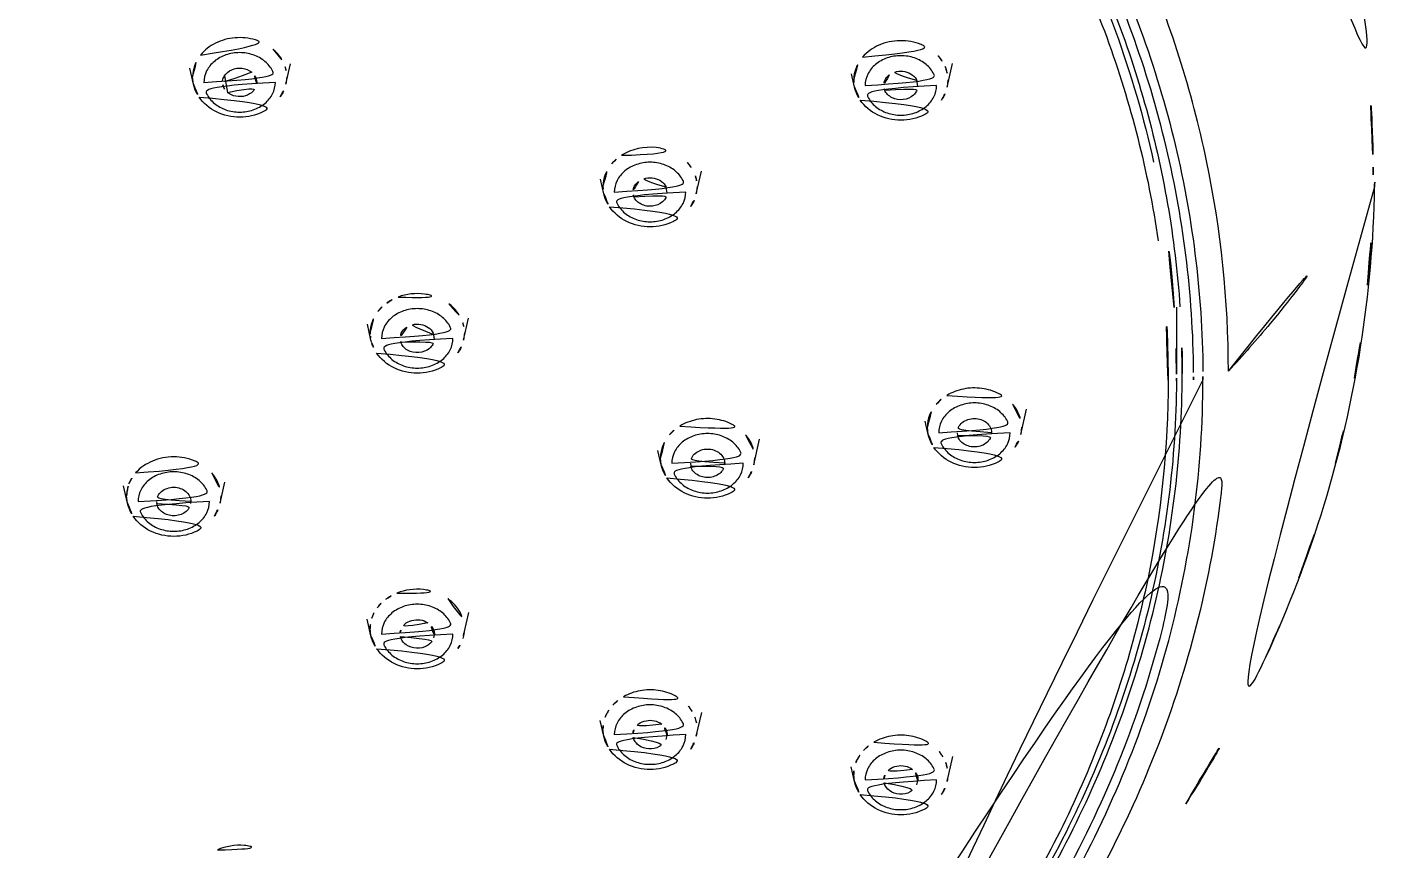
# Model space of a CAD drawing. Extents: x 16296660632 to 16296678915, y -37409619871 to -37409615350.
# Drawn here: x 16296676252.51 to 16296676287.87, y -37409617200.7 to -37409617179.1 of the extents above; entities that cross this region are included whole.
import ezdxf

# ---------------------------------------------------------------- set-up
doc = ezdxf.new("R2010")
doc.units = 0
doc.header["$LTSCALE"] = 10
doc.header["$MEASUREMENT"] = 0
doc.layers.get('0').update_dxf_attribs({"linetype": 'CONTINUOUS'})

msp = doc.modelspace()

# ---------------------------------------------------------------- linework, layer by layer
at = {"ltscale": 0.5}
for p, q in [((16296676256.87743, -37409617180.599953), (16296676256.782869, -37409617180.180634)), ((16296676259.305031, -37409617180.599953), (16296676259.425171, -37409617180.067169)), ((16296676276.64727, -37409617180.680344), (16296676276.786221, -37409617180.064148)), ((16296676256.87743, -37409617180.599953), (16296676256.85622, -37409617180.41024)), ((16296676257.695, -37409617180.388153), (16296676257.773029, -37409617180.821091)), ((16296676259.326229, -37409617180.41024), (16296676259.305031, -37409617180.599953)), ((16296676274.219669, -37409617180.680344), (16296676274.141649, -37409617180.334389)), ((16296676275.88266, -37409617180.659012), (16296676275.856371, -37409617180.508537)), ((16296676276.66847, -37409617180.490639), (16296676276.64727, -37409617180.680344)), ((16296676274.99395, -37409617180.71537), (16296676275.010611, -37409617180.764717)), ((16296676274.997669, -37409617180.714409), (16296676275.010599, -37409617180.764717)), ((16296676270.06942, -37409617183.477043), (16296676270.203079, -37409617182.884354)), ((16296676267.641821, -37409617183.477051), (16296676267.55514, -37409617183.092651)), ((16296676269.30442, -37409617183.460503), (16296676269.278521, -37409617183.305237)), ((16296676270.09063, -37409617183.287338), (16296676270.06942, -37409617183.477043)), ((16296676268.414841, -37409617183.507057), (16296676268.43276, -37409617183.561417)), ((16296676268.41947, -37409617183.505959), (16296676268.43276, -37409617183.561417)), ((16296676282.6633, -37409617186.452042), (16296676282.6633, -37409617188.209297)), ((16296676261.536169, -37409617187.317627), (16296676261.44183, -37409617186.899292)), ((16296676263.96377, -37409617187.317627), (16296676264.092751, -37409617186.745689)), ((16296676263.19845, -37409617187.30407), (16296676263.184669, -37409617187.17701)), ((16296676263.98497, -37409617187.12793), (16296676263.96377, -37409617187.317627)), ((16296676261.557051, -37409617187.394043), (16296676261.536169, -37409617187.317627)), ((16296676262.308029, -37409617187.342903), (16296676262.3153, -37409617187.370842)), ((16296676262.308969, -37409617187.34269), (16296676262.3153, -37409617187.370842)), ((16296676282.81329, -37409617188.223221), (16296676282.813299, -37409617188.192673)), ((16296676278.577101, -37409617189.791901), (16296676278.7253, -37409617189.13472)), ((16296676276.1495, -37409617189.791901), (16296676276.07052, -37409617189.441628)), ((16296676276.1495, -37409617189.791901), (16296676276.1283, -37409617189.602203)), ((16296676278.59831, -37409617189.602203), (16296676278.577101, -37409617189.791901)), ((16296676271.577101, -37409617190.595444), (16296676271.72924, -37409617189.920799)), ((16296676276.9133, -37409617189.748138), (16296676276.92321, -37409617189.824806)), ((16296676277.81251, -37409617189.766289), (16296676277.813299, -37409617189.748238)), ((16296676269.1495, -37409617190.595451), (16296676269.06307, -37409617190.212173)), ((16296676269.1495, -37409617190.595451), (16296676269.1283, -37409617190.405739)), ((16296676271.59831, -37409617190.405739), (16296676271.577101, -37409617190.595444)), ((16296676269.913309, -37409617190.551689), (16296676269.92205, -37409617190.623459)), ((16296676270.81214, -37409617190.574654), (16296676270.813299, -37409617190.551788)), ((16296676255.1495, -37409617191.598557), (16296676255.04707, -37409617191.144318)), ((16296676257.577101, -37409617191.598557), (16296676257.70149, -37409617191.046967)), ((16296676255.1495, -37409617191.598557), (16296676255.1283, -37409617191.408859)), ((16296676257.59831, -37409617191.408859), (16296676257.577101, -37409617191.598557)), ((16296676255.913309, -37409617191.55481), (16296676255.91791, -37409617191.605522)), ((16296676256.80876, -37409617191.605476), (16296676256.813299, -37409617191.55481)), ((16296676261.536169, -37409617195.074562), (16296676261.43898, -37409617194.643578)), ((16296676263.96377, -37409617195.074562), (16296676264.10037, -37409617194.468788)), ((16296676261.536169, -37409617195.074562), (16296676261.514971, -37409617194.884857)), ((16296676263.18461, -37409617195.127853), (16296676263.19812, -37409617195.060608)), ((16296676263.96377, -37409617195.074562), (16296676263.94289, -37409617195.150963)), ((16296676270.06942, -37409617197.713837), (16296676270.210291, -37409617197.089127)), ((16296676267.641821, -37409617197.713852), (16296676267.549191, -37409617197.303078)), ((16296676267.641821, -37409617197.713852), (16296676267.620621, -37409617197.524139)), ((16296676269.27844, -37409617197.798309), (16296676269.304371, -37409617197.695633)), ((16296676274.219669, -37409617198.90345), (16296676274.13312, -37409617198.519638)), ((16296676276.64727, -37409617198.90345), (16296676276.79627, -37409617198.242706)), ((16296676274.219669, -37409617198.90345), (16296676274.19846, -37409617198.713753)), ((16296676275.856291, -37409617198.987923), (16296676275.882589, -37409617198.880623)), ((16296676275.868099, -37409617198.79216), (16296676275.862829, -37409617198.879433))]:
    msp.add_line(p, q, dxfattribs=at)
for centre, radius, start, end in [((16296676258.293329, -37409617182.987709), 29.524954, 1.0439292, 7.5629115), ((16296676275.06352, -37409617180.48999), 0.865056, 180.0432761, 192.7122275), ((16296676256.52944, -37409617188.234543), 26.134875, 3.8934712, 12.3343165), ((16296676258.40811, -37409617182.983162), 29.410102, 0.0004371, 1.0391195), ((16296676269.187189, -37409617183.29847), 0.904857, 15.9225489, 23.6359544), ((16296676258.329599, -37409617182.980217), 29.488643, 354.3575655, 359.993443), ((16296676258.15971, -37409617182.819489), 29.70359, 359.0811097, 359.6870117), ((16296676268.48567, -37409617183.28669), 0.865056, 180.0432761, 192.7122275), ((16296676256.65126, -37409617188.373352), 25.791211, 0.0083055, 8.1564221), ((16296676258.10775, -37409617182.957893), 29.71161, 349.6102321, 354.3571197), ((16296676256.79718, -37409617188.21051), 25.866124, 0.0026228, 3.8807643), ((16296676256.953991, -37409617188.194099), 25.859311, 0.0030599, 3.8693731), ((16296676262.373051, -37409617187.127861), 0.858089, 180.0048085, 185.9992245), ((16296676262.382339, -37409617187.126701), 0.867442, 186.0110995, 192.7153807), ((16296676256.81391, -37409617188.20929), 25.849395, 359.6017692, 0), ((16296676257.05575, -37409617188.358887), 26.057557, 0, 0.4270824), ((16296676257.131491, -37409617188.358887), 26.225513, 0, 0.4773536), ((16296676257.708599, -37409617182.880661), 30.118149, 345.232914, 349.6026665), ((16296676257.195471, -37409617182.743729), 30.649225, 339.3465799, 345.2297323), ((16296676256.37719, -37409617182.44487), 31.520331, 335.3455015, 339.3629006), ((16296676263.11998, -37409617194.884209), 0.864997, 347.2873221, 359.9571611), ((16296676255.347231, -37409617181.969414), 32.654735, 327.5533323, 335.3411966), ((16296676268.52405, -37409617197.535271), 0.904857, 156.3640456, 164.0774511), ((16296676269.225571, -37409617197.523491), 0.865056, 347.288199, 359.9567239), ((16296676275.101891, -37409617198.724869), 0.904857, 156.3640456, 164.0774511), ((16296676275.803419, -37409617198.713097), 0.865056, 347.288199, 359.9567239)]:
    msp.add_arc(centre, radius, start, end, dxfattribs=at)
for points, knots in [([(16296676207.37051, -37409617188.140663), (16296676207.38768, -37409617186.07782), (16296676207.917589, -37409617181.906067), (16296676210.154881, -37409617175.941498), (16296676213.736549, -37409617170.468239), (16296676218.514009, -37409617165.695297), (16296676224.2983, -37409617161.793961), (16296676230.86879, -37409617158.903801), (16296676237.978769, -37409617157.127457), (16296676245.363279, -37409617156.528229), (16296676252.747761, -37409617157.127449), (16296676259.857679, -37409617158.903763), (16296676266.428089, -37409617161.793854), (16296676272.212339, -37409617165.695084), (16296676276.989799, -37409617170.467934), (16296676280.571541, -37409617175.941116), (16296676282.808929, -37409617181.905701), (16296676283.338909, -37409617186.077477), (16296676283.356091, -37409617188.14035)], [0, 0, 0, 0, 0.056786236, 0.114515232, 0.173930077, 0.235460743, 0.29919542, 0.364895673, 0.432059396, 0.500001234, 0.567942837, 0.635105872, 0.700805174, 0.764538933, 0.826068993, 0.885483689, 0.943212958, 1, 1, 1, 1]), ([(16296676284.024389, -37409617188.132652), (16296676284.02438, -37409617186.283737), (16296676283.635071, -37409617182.551163), (16296676281.90732, -37409617177.146599), (16296676279.092649, -37409617172.077789), (16296676275.28207, -37409617167.49765), (16296676270.594259, -37409617163.536613), (16296676265.1696, -37409617160.30674), (16296676259.169479, -37409617157.899391), (16296676254.92569, -37409617156.89315), (16296676252.76256, -37409617156.542053)], [0, 0, 0, 0, 0.114921923, 0.23130914, 0.350404068, 0.473050716, 0.599628395, 0.730048139, 0.863788042, 1, 1, 1, 1]), ([(16296676283.112579, -37409617188.164673), (16296676283.0973, -37409617186.114166), (16296676282.573919, -37409617181.967018), (16296676280.35409, -37409617176.036781), (16296676276.796921, -37409617170.594566), (16296676272.05015, -37409617165.848427), (16296676266.30171, -37409617161.968811), (16296676259.771099, -37409617159.094673), (16296676252.703739, -37409617157.328133), (16296676245.363251, -37409617156.732208), (16296676238.022779, -37409617157.328163), (16296676230.95549, -37409617159.094673), (16296676224.424971, -37409617161.968781), (16296676218.6766, -37409617165.84832), (16296676213.92985, -37409617170.594391), (16296676210.372629, -37409617176.036552), (16296676208.15274, -37409617181.966797), (16296676207.62933, -37409617186.113983), (16296676207.614031, -37409617188.164513)], [0, 0, 0, 0, 0.056786756, 0.114514246, 0.173926764, 0.235455537, 0.299189585, 0.364890721, 0.432056613, 0.500001345, 0.567945833, 0.635111014, 0.700811163, 0.764544253, 0.826072378, 0.885484714, 0.943212453, 1, 1, 1, 1]), ([(16296676208.949909, -37409617182.546257), (16296676209.36585, -37409617180.744057), (16296676210.284491, -37409617178.080177), (16296676212.03031, -37409617174.75943), (16296676214.146231, -37409617171.532272), (16296676217.43638, -37409617167.818466), (16296676222.214069, -37409617164.049751), (16296676227.705709, -37409617161.04277), (16296676233.739429, -37409617158.88752), (16296676240.12978, -37409617157.647438), (16296676246.680571, -37409617157.359444), (16296676253.191, -37409617158.031967), (16296676259.46142, -37409617159.645233), (16296676265.29921, -37409617162.151283), (16296676270.524151, -37409617165.476112), (16296676274.972969, -37409617169.521118), (16296676278.503691, -37409617174.166451), (16296676280.99889, -37409617179.267403), (16296676281.92116, -37409617182.896217), (16296676282.181589, -37409617184.714279)], [0, 0, 0, 0, 0.057027706, 0.086079982, 0.115549992, 0.175835778, 0.238110611, 0.302278569, 0.368027945, 0.434879291, 0.502242019, 0.569475352, 0.635951039, 0.701115807, 0.764550941, 0.82602715, 0.885548099, 0.943372231, 1, 1, 1, 1]), ([(16296676249.936689, -37409617157.298393), (16296676252.08227, -37409617157.517937), (16296676256.31583, -37409617158.262482), (16296676262.365629, -37409617160.283043), (16296676267.910761, -37409617163.143997), (16296676272.783091, -37409617166.762627), (16296676276.835211, -37409617171.033813), (16296676279.940701, -37409617175.833603), (16296676282.00046, -37409617181.015923), (16296676282.63229, -37409617184.643188), (16296676282.75436, -37409617186.449142)], [0, 0, 0, 0, 0.135969474, 0.269850897, 0.400650647, 0.527685839, 0.650682352, 0.769849943, 0.8858886, 1, 1, 1, 1]), ([(16296676262.564831, -37409617160.655823), (16296676265.032009, -37409617161.723343), (16296676269.678419, -37409617164.306702), (16296676274.60813, -37409617168.675697), (16296676277.749149, -37409617172.668213), (16296676279.66399, -37409617175.83873), (16296676281.13316, -37409617179.171288), (16296676281.80636, -37409617181.48613), (16296676282.06105, -37409617182.651627)], [0, 0, 0, 0, 0.264605409, 0.518989961, 0.642465208, 0.763545513, 0.882570697, 1, 1, 1, 1]), ([(16296676283.427999, -37409617167.001579), (16296676284.15394, -37409617168.22451), (16296676285.44265, -37409617170.747978), (16296676286.848619, -37409617174.73127), (16296676287.692089, -37409617178.828194), (16296676287.870399, -37409617181.60125), (16296676287.86286, -37409617182.981758)], [0, 0, 0, 0, 0.25430859, 0.50499181, 0.753137367, 1, 1, 1, 1]), ([(16296676257.06436, -37409617179.839027), (16296676257.16873, -37409617179.70903), (16296676257.379219, -37409617179.547577), (16296676257.70332, -37409617179.425468), (16296676258.05831, -37409617179.363197), (16296676258.508591, -37409617179.407356), (16296676258.83209, -37409617179.572983), (16296676258.96451, -37409617179.683228)], [0, 0, 0, 0, 0.239039377, 0.365644848, 0.49490671, 0.752943781, 1, 1, 1, 1]), ([(16296676274.42873, -37409617179.892776), (16296676274.54394, -37409617179.758629), (16296676274.775021, -37409617179.596626), (16296676275.12501, -37409617179.485672), (16296676275.50238, -37409617179.442917), (16296676275.969101, -37409617179.523369), (16296676276.288349, -37409617179.730461), (16296676276.409611, -37409617179.860786)], [0, 0, 0, 0, 0.241444404, 0.369325625, 0.499469271, 0.756936515, 1, 1, 1, 1]), ([(16296676257.15399, -37409617180.55619), (16296676257.15399, -37409617180.453827), (16296676257.20653, -37409617180.240578), (16296676257.42107, -37409617179.982452), (16296676257.73118, -37409617179.814407), (16296676258.0912, -37409617179.756279), (16296676258.45122, -37409617179.814392), (16296676258.761351, -37409617179.982422), (16296676258.97592, -37409617180.240547), (16296676259.028469, -37409617180.453827), (16296676259.028469, -37409617180.55619)], [0, 0, 0, 0, 0.114312006, 0.235129985, 0.364650407, 0.499988885, 0.63532732, 0.764854047, 0.885682873, 1, 1, 1, 1]), ([(16296676258.96451, -37409617179.683228), (16296676259.038691, -37409617179.744987), (16296676259.16942, -37409617179.884773), (16296676259.25589, -37409617180.056236), (16296676259.284149, -37409617180.144127)], [0, 0, 0, 0, 0.511138506, 1, 1, 1, 1]), ([(16296676256.85622, -37409617180.41024), (16296676256.85622, -37409617180.309189), (16296676256.893669, -37409617180.102043), (16296676256.998899, -37409617179.920563), (16296676257.06436, -37409617179.839027)], [0, 0, 0, 0, 0.491456603, 1, 1, 1, 1]), ([(16296676258.40951, -37409617180.291351), (16296676258.340031, -37409617180.233482), (16296676258.15904, -37409617180.161537), (16296676257.88139, -37409617180.197052), (16296676257.697781, -37409617180.343536), (16296676257.63826, -37409617180.501511), (16296676257.639971, -37409617180.583237), (16296676257.64819, -37409617180.621727)], [0, 0, 0, 0, 0.259385738, 0.526106409, 0.77205525, 0.887115043, 1, 1, 1, 1]), ([(16296676274.19846, -37409617180.490639), (16296676274.19846, -37409617180.384171), (16296676274.24024, -37409617180.165398), (16296676274.35671, -37409617179.976631), (16296676274.42873, -37409617179.892776)], [0, 0, 0, 0, 0.490635681, 1, 1, 1, 1]), ([(16296676274.496229, -37409617180.636589), (16296676274.496229, -37409617180.534233), (16296676274.548771, -37409617180.320976), (16296676274.763309, -37409617180.062851), (16296676275.07342, -37409617179.894814), (16296676275.433439, -37409617179.836678), (16296676275.793461, -37409617179.894791), (16296676276.1036, -37409617180.06282), (16296676276.318159, -37409617180.320953), (16296676276.37071, -37409617180.534233), (16296676276.37071, -37409617180.636589)], [0, 0, 0, 0, 0.114312006, 0.235129985, 0.364650407, 0.499988885, 0.63532732, 0.764854047, 0.885682873, 1, 1, 1, 1]), ([(16296676276.409611, -37409617179.860786), (16296676276.429041, -37409617179.881683), (16296676276.50172, -37409617179.966316), (16296676276.56074, -37409617180.062927), (16296676276.59399, -37409617180.138992)], [0, 0, 0, 0, 0.255786852, 1, 1, 1, 1]), ([(16296676276.59399, -37409617180.138992), (16296676276.606211, -37409617180.166924), (16296676276.64897, -37409617180.279427), (16296676276.66847, -37409617180.400833), (16296676276.66847, -37409617180.490639)], [0, 0, 0, 0, 0.253453954, 1, 1, 1, 1]), ([(16296676258.539181, -37409617180.591537), (16296676258.545401, -37409617180.537231), (16296676258.527149, -37409617180.420013), (16296676258.453871, -37409617180.328484), (16296676258.40951, -37409617180.291351)], [0, 0, 0, 0, 0.485829126, 1, 1, 1, 1]), ([(16296676275.131029, -37409617180.359207), (16296676275.076321, -37409617180.400574), (16296676274.986179, -37409617180.50959), (16296676274.977489, -37409617180.652847), (16296676274.993601, -37409617180.715431)], [0, 0, 0, 0, 0.514845221, 1, 1, 1, 1]), ([(16296676275.856371, -37409617180.508537), (16296676275.8305, -37409617180.449333), (16296676275.7388, -37409617180.340874), (16296676275.541731, -37409617180.258247), (16296676275.323271, -37409617180.258171), (16296676275.187019, -37409617180.316887), (16296676275.131029, -37409617180.359207)], [0, 0, 0, 0, 0.232660261, 0.485468449, 0.747296896, 1, 1, 1, 1]), ([(16296676256.87743, -37409617180.599953), (16296676256.897921, -37409617180.690811), (16296676256.943649, -37409617180.809174), (16296676257.008829, -37409617180.915443), (16296676257.02648, -37409617180.941521)], [0, 0, 0, 0, 0.747376417, 1, 1, 1, 1]), ([(16296676259.028469, -37409617180.55619), (16296676259.028469, -37409617180.658539), (16296676258.975929, -37409617180.871803), (16296676258.761391, -37409617181.129929), (16296676258.451281, -37409617181.297974), (16296676258.091261, -37409617181.356102), (16296676257.73123, -37409617181.297981), (16296676257.421101, -37409617181.129951), (16296676257.206539, -37409617180.871819), (16296676257.15399, -37409617180.658546), (16296676257.15399, -37409617180.55619)], [0, 0, 0, 0, 0.114312006, 0.235129985, 0.364650407, 0.499988885, 0.63532732, 0.764854047, 0.885682873, 1, 1, 1, 1]), ([(16296676257.64819, -37409617180.621727), (16296676257.65221, -37409617180.640579), (16296676257.675659, -37409617180.716614), (16296676257.726931, -37409617180.782707), (16296676257.773029, -37409617180.821091)], [0, 0, 0, 0, 0.243120809, 1, 1, 1, 1]), ([(16296676257.773029, -37409617180.821091), (16296676257.83514, -37409617180.872559), (16296676257.993179, -37409617180.941963), (16296676258.24415, -37409617180.928574), (16296676258.457529, -37409617180.808434), (16296676258.531, -37409617180.662804), (16296676258.539181, -37409617180.591537)], [0, 0, 0, 0, 0.255971022, 0.521313497, 0.77238755, 1, 1, 1, 1]), ([(16296676259.1577, -37409617180.938957), (16296676259.175131, -37409617180.913063), (16296676259.2395, -37409617180.80748), (16296676259.28471, -37409617180.690071), (16296676259.305031, -37409617180.599953)], [0, 0, 0, 0, 0.252596276, 1, 1, 1, 1]), ([(16296676274.219669, -37409617180.680344), (16296676274.24016, -37409617180.77121), (16296676274.285891, -37409617180.889572), (16296676274.35107, -37409617180.99585), (16296676274.368719, -37409617181.021919)], [0, 0, 0, 0, 0.747376417, 1, 1, 1, 1]), ([(16296676276.37071, -37409617180.636589), (16296676276.37071, -37409617180.738937), (16296676276.318171, -37409617180.952202), (16296676276.10363, -37409617181.210327), (16296676275.79352, -37409617181.378357), (16296676275.4335, -37409617181.436501), (16296676275.073469, -37409617181.378387), (16296676274.76334, -37409617181.21035), (16296676274.54878, -37409617180.952217), (16296676274.496229, -37409617180.738953), (16296676274.496229, -37409617180.636589)], [0, 0, 0, 0, 0.114312006, 0.235129985, 0.364650407, 0.499988885, 0.63532732, 0.764854047, 0.885682873, 1, 1, 1, 1]), ([(16296676275.010611, -37409617180.764717), (16296676275.028629, -37409617180.805634), (16296676275.08305, -37409617180.883232), (16296676275.242979, -37409617180.994957), (16296676275.498301, -37409617181.03598), (16296676275.73691, -37409617180.937134), (16296676275.8543, -37409617180.789177), (16296676275.879629, -37409617180.701843), (16296676275.88266, -37409617180.659012)], [0, 0, 0, 0, 0.118484797, 0.244558497, 0.509314654, 0.766587319, 0.886179185, 1, 1, 1, 1]), ([(16296676276.499941, -37409617181.019363), (16296676276.51737, -37409617180.993446), (16296676276.581739, -37409617180.887894), (16296676276.626949, -37409617180.77047), (16296676276.64727, -37409617180.680344)], [0, 0, 0, 0, 0.252596276, 1, 1, 1, 1]), ([(16296676257.02648, -37409617180.941521), (16296676257.138571, -37409617181.107109), (16296676257.47044, -37409617181.381317), (16296676258.09296, -37409617181.516037), (16296676258.715099, -37409617181.379868), (16296676259.04615, -37409617181.104813), (16296676259.1577, -37409617180.938957)], [0, 0, 0, 0, 0.244705046, 0.500077808, 0.755397943, 1, 1, 1, 1]), ([(16296676274.368719, -37409617181.021919), (16296676274.48081, -37409617181.187508), (16296676274.812679, -37409617181.461723), (16296676275.435209, -37409617181.596443), (16296676276.057341, -37409617181.460274), (16296676276.38839, -37409617181.185211), (16296676276.499941, -37409617181.019363)], [0, 0, 0, 0, 0.244705046, 0.500077808, 0.755397943, 1, 1, 1, 1]), ([(16296676268.10779, -37409617182.469109), (16296676268.36981, -37409617182.303093), (16296676269.01609, -37409617182.163872), (16296676269.626579, -37409617182.436951), (16296676269.83176, -37409617182.657494)], [0, 0, 0, 0, 0.507322056, 1, 1, 1, 1]), ([(16296676267.85088, -37409617182.689484), (16296676267.86894, -37409617182.668442), (16296676267.94598, -37409617182.585609), (16296676268.035709, -37409617182.514793), (16296676268.10779, -37409617182.469109)], [0, 0, 0, 0, 0.245207494, 1, 1, 1, 1]), ([(16296676267.918381, -37409617183.433289), (16296676267.918381, -37409617183.33094), (16296676267.970921, -37409617183.117683), (16296676268.185459, -37409617182.85955), (16296676268.495569, -37409617182.691513), (16296676268.855591, -37409617182.633377), (16296676269.21562, -37409617182.69149), (16296676269.525749, -37409617182.859528), (16296676269.740311, -37409617183.117653), (16296676269.79286, -37409617183.330933), (16296676269.79286, -37409617183.433289)], [0, 0, 0, 0, 0.114312006, 0.235129985, 0.364650407, 0.499988885, 0.63532732, 0.764854047, 0.885682873, 1, 1, 1, 1]), ([(16296676269.83176, -37409617182.657494), (16296676269.851191, -37409617182.678383), (16296676269.92387, -37409617182.763031), (16296676269.982889, -37409617182.859627), (16296676270.01615, -37409617182.935692)], [0, 0, 0, 0, 0.255786852, 1, 1, 1, 1]), ([(16296676267.620621, -37409617183.287338), (16296676267.620621, -37409617183.18087), (16296676267.66239, -37409617182.962097), (16296676267.77886, -37409617182.773331), (16296676267.85088, -37409617182.689484)], [0, 0, 0, 0, 0.490635681, 1, 1, 1, 1]), ([(16296676268.553181, -37409617183.155907), (16296676268.49913, -37409617183.196762), (16296676268.409969, -37409617183.303993), (16296676268.39958, -37409617183.445084), (16296676268.414511, -37409617183.507118)], [0, 0, 0, 0, 0.51493626, 1, 1, 1, 1]), ([(16296676269.278521, -37409617183.305237), (16296676269.252649, -37409617183.246033), (16296676269.160959, -37409617183.137573), (16296676268.963881, -37409617183.054947), (16296676268.74542, -37409617183.054871), (16296676268.609171, -37409617183.113586), (16296676268.553181, -37409617183.155907)], [0, 0, 0, 0, 0.232660244, 0.485468344, 0.747296865, 1, 1, 1, 1]), ([(16296676287.85948, -37409617183.295891), (16296676287.836901, -37409617184.703667), (16296676287.590111, -37409617187.528641), (16296676286.623659, -37409617191.688828), (16296676285.075649, -37409617195.719254), (16296676283.68362, -37409617198.260696), (16296676282.90427, -37409617199.489197)], [0, 0, 0, 0, 0.246472297, 0.494460772, 0.745317187, 1, 1, 1, 1]), ([(16296676267.641821, -37409617183.477051), (16296676267.66231, -37409617183.567909), (16296676267.70804, -37409617183.686272), (16296676267.77323, -37409617183.792549), (16296676267.790871, -37409617183.818619)], [0, 0, 0, 0, 0.747376417, 1, 1, 1, 1]), ([(16296676269.79286, -37409617183.433289), (16296676269.79286, -37409617183.535637), (16296676269.74032, -37409617183.748901), (16296676269.52578, -37409617184.007027), (16296676269.21567, -37409617184.175072), (16296676268.85565, -37409617184.2332), (16296676268.495621, -37409617184.175087), (16296676268.18549, -37409617184.00705), (16296676267.97093, -37409617183.748917), (16296676267.918381, -37409617183.535637), (16296676267.918381, -37409617183.433289)], [0, 0, 0, 0, 0.114312006, 0.235129985, 0.364650407, 0.499988885, 0.63532732, 0.764854047, 0.885682873, 1, 1, 1, 1]), ([(16296676268.43276, -37409617183.561417), (16296676268.450689, -37409617183.602127), (16296676268.50474, -37409617183.679352), (16296676268.622431, -37409617183.762077), (16296676268.765459, -37409617183.807419), (16296676268.964109, -37409617183.813164), (16296676269.155939, -37409617183.735909), (16296676269.27424, -37409617183.58979), (16296676269.300739, -37409617183.503143), (16296676269.30443, -37409617183.460503)], [0, 0, 0, 0, 0.118076541, 0.243683319, 0.375601168, 0.510266181, 0.767004533, 0.886425105, 1, 1, 1, 1]), ([(16296676269.922091, -37409617183.816063), (16296676269.93952, -37409617183.790161), (16296676270.003889, -37409617183.684593), (16296676270.049101, -37409617183.567169), (16296676270.06942, -37409617183.477043)], [0, 0, 0, 0, 0.252596276, 1, 1, 1, 1]), ([(16296676267.790871, -37409617183.818619), (16296676267.90296, -37409617183.984207), (16296676268.234831, -37409617184.25843), (16296676268.857361, -37409617184.393143), (16296676269.47949, -37409617184.256973), (16296676269.810539, -37409617183.981911), (16296676269.922091, -37409617183.816063)], [0, 0, 0, 0, 0.244705046, 0.500077808, 0.755397943, 1, 1, 1, 1]), ([(16296676284.024389, -37409617188.133232), (16296676284.401409, -37409617187.725792), (16296676285.809999, -37409617186.121758), (16296676287.045389, -37409617184.361267), (16296676287.818239, -37409617182.983566)], [0, 0, 0, 0, 0.260031189, 1, 1, 1, 1]), ([(16296676262.24765, -37409617186.188667), (16296676262.466339, -37409617186.107597), (16296676262.94348, -37409617186.055603), (16296676263.394621, -37409617186.227676), (16296676263.576349, -37409617186.363861)], [0, 0, 0, 0, 0.506665153, 1, 1, 1, 1]), ([(16296676261.714211, -37409617186.567963), (16296676261.73045, -37409617186.547142), (16296676261.799919, -37409617186.464867), (16296676261.88171, -37409617186.393181), (16296676261.947901, -37409617186.346123)], [0, 0, 0, 0, 0.245370525, 1, 1, 1, 1]), ([(16296676261.812731, -37409617187.27388), (16296676261.812731, -37409617187.171532), (16296676261.865271, -37409617186.958267), (16296676262.079809, -37409617186.700142), (16296676262.389919, -37409617186.532097), (16296676262.749941, -37409617186.473969), (16296676263.10997, -37409617186.532082), (16296676263.420099, -37409617186.700119), (16296676263.634661, -37409617186.958237), (16296676263.68721, -37409617187.171516), (16296676263.68721, -37409617187.27388)], [0, 0, 0, 0, 0.114312006, 0.235129985, 0.364650407, 0.499988885, 0.63532732, 0.764854047, 0.885682873, 1, 1, 1, 1]), ([(16296676261.947901, -37409617186.346123), (16296676261.97057, -37409617186.329987), (16296676262.06496, -37409617186.2677), (16296676262.16773, -37409617186.218277), (16296676262.24765, -37409617186.188667)], [0, 0, 0, 0, 0.24608572, 1, 1, 1, 1]), ([(16296676263.576349, -37409617186.363861), (16296676263.66189, -37409617186.427963), (16296676263.81295, -37409617186.576538), (16296676263.911739, -37409617186.765022), (16296676263.94289, -37409617186.861816)], [0, 0, 0, 0, 0.512459002, 1, 1, 1, 1]), ([(16296676261.514971, -37409617187.12793), (16296676261.514971, -37409617187.029129), (16296676261.550699, -37409617186.826797), (16296676261.6514, -37409617186.648453), (16296676261.714211, -37409617186.567963)], [0, 0, 0, 0, 0.491791043, 1, 1, 1, 1]), ([(16296676263.184669, -37409617187.17701), (16296676263.16519, -37409617187.116417), (16296676263.08494, -37409617187.001091), (16296676262.89616, -37409617186.904442), (16296676262.6784, -37409617186.88913), (16296676262.537689, -37409617186.937668), (16296676262.47772, -37409617186.975616)], [0, 0, 0, 0, 0.230083962, 0.480758963, 0.743400467, 1, 1, 1, 1]), ([(16296676262.47772, -37409617186.975616), (16296676262.41568, -37409617187.01487), (16296676262.31035, -37409617187.123283), (16296676262.29277, -37409617187.276237), (16296676262.307711, -37409617187.342949)], [0, 0, 0, 0, 0.517818681, 1, 1, 1, 1]), ([(16296676263.68721, -37409617187.27388), (16296676263.68721, -37409617187.376228), (16296676263.63467, -37409617187.589493), (16296676263.42013, -37409617187.847618), (16296676263.11002, -37409617188.015663), (16296676262.75, -37409617188.073792), (16296676262.389971, -37409617188.015678), (16296676262.07984, -37409617187.847641), (16296676261.86528, -37409617187.589523), (16296676261.812731, -37409617187.376244), (16296676261.812731, -37409617187.27388)], [0, 0, 0, 0, 0.114312006, 0.235129985, 0.364650407, 0.499988885, 0.63532732, 0.764854047, 0.885682873, 1, 1, 1, 1]), ([(16296676262.3153, -37409617187.370842), (16296676262.32926, -37409617187.41378), (16296676262.37698, -37409617187.497124), (16296676262.531111, -37409617187.622009), (16296676262.7906, -37409617187.676819), (16296676263.039249, -37409617187.584923), (16296676263.16552, -37409617187.437103), (16296676263.19429, -37409617187.347969), (16296676263.19846, -37409617187.30407)], [0, 0, 0, 0, 0.117134304, 0.241809347, 0.505834967, 0.76503367, 0.88560611, 1, 1, 1, 1]), ([(16296676263.816441, -37409617187.656647), (16296676263.83387, -37409617187.630753), (16296676263.898239, -37409617187.525177), (16296676263.943451, -37409617187.407761), (16296676263.96377, -37409617187.317627)], [0, 0, 0, 0, 0.252596276, 1, 1, 1, 1]), ([(16296676261.685221, -37409617187.65921), (16296676261.79731, -37409617187.824799), (16296676262.129181, -37409617188.099007), (16296676262.751711, -37409617188.233727), (16296676263.37384, -37409617188.097557), (16296676263.704889, -37409617187.822502), (16296676263.816441, -37409617187.656647)], [0, 0, 0, 0, 0.244705046, 0.500077808, 0.755397943, 1, 1, 1, 1]), ([(16296676245.3633, -37409617219.370262), (16296676247.80542, -37409617219.370262), (16296676252.67078, -37409617218.974319), (16296676259.70162, -37409617217.210136), (16296676266.196791, -37409617214.340759), (16296676271.90823, -37409617210.468391), (16296676276.616779, -37409617205.732529), (16296676280.134609, -37409617200.304512), (16296676282.31424, -37409617194.393333), (16296676282.810869, -37409617190.263733), (16296676282.81329, -37409617188.223221)], [0, 0, 0, 0, 0.135936106, 0.27029279, 0.40170759, 0.529164362, 0.652193723, 0.770985253, 0.886418511, 1, 1, 1, 1]), ([(16296676282.66268, -37409617188.388931), (16296676282.64856, -37409617190.421059), (16296676282.132299, -37409617194.53035), (16296676279.93755, -37409617200.405708), (16296676276.42005, -37409617205.795158), (16296676271.72756, -37409617210.492897), (16296676266.04664, -37409617214.331017), (16296676259.594601, -37409617217.173477), (16296676252.613541, -37409617218.920197), (16296676245.363291, -37409617219.509422), (16296676238.113029, -37409617218.920197), (16296676231.131981, -37409617217.17347), (16296676224.679939, -37409617214.331009), (16296676218.999029, -37409617210.492889), (16296676214.306549, -37409617205.795151), (16296676210.789061, -37409617200.405701), (16296676208.594299, -37409617194.53035), (16296676208.078051, -37409617190.421059), (16296676208.063931, -37409617188.388931)], [0, 0, 0, 0, 0.056902678, 0.114722, 0.174187281, 0.23572481, 0.299427372, 0.365065973, 0.432148662, 0.500000175, 0.567851674, 0.634934326, 0.70057287, 0.764275364, 0.825812828, 0.885278051, 0.943097335, 1, 1, 1, 1]), ([(16296676282.442471, -37409617188.369621), (16296676282.442471, -37409617190.121094), (16296676282.07847, -37409617193.656013), (16296676280.46204, -37409617198.77877), (16296676277.82765, -37409617203.591309), (16296676274.257999, -37409617207.952133), (16296676269.86124, -37409617211.739662), (16296676264.765949, -37409617214.849213), (16296676259.12051, -37409617217.195213), (16296676255.120371, -37409617218.201218), (16296676253.079081, -37409617218.562767)], [0, 0, 0, 0, 0.115065643, 0.231551059, 0.350683195, 0.473304915, 0.599812467, 0.730139966, 0.863807466, 1, 1, 1, 1]), ([(16296676283.357, -37409617188.358871), (16296676283.357, -37409617190.658409), (16296676282.73839, -37409617195.324951), (16296676280.01796, -37409617201.929283), (16296676275.659571, -37409617207.861061), (16296676271.87781, -37409617211.124763), (16296676269.80949, -37409617212.57196)], [0, 0, 0, 0, 0.239658107, 0.484070389, 0.736913149, 1, 1, 1, 1]), ([(16296676276.63739, -37409617188.770393), (16296676276.77107, -37409617188.689529), (16296676277.07472, -37409617188.575623), (16296676277.556801, -37409617188.560707), (16296676278.01236, -37409617188.696503), (16296676278.264561, -37409617188.885742), (16296676278.36244, -37409617188.997864)], [0, 0, 0, 0, 0.250669258, 0.508303971, 0.761217646, 1, 1, 1, 1]), ([(16296676276.364161, -37409617188.997864), (16296676276.383301, -37409617188.975937), (16296676276.465099, -37409617188.889717), (16296676276.560659, -37409617188.816811), (16296676276.63739, -37409617188.770393)], [0, 0, 0, 0, 0.245013466, 1, 1, 1, 1]), ([(16296676276.42606, -37409617189.748138), (16296676276.42606, -37409617189.64579), (16296676276.478609, -37409617189.432533), (16296676276.69314, -37409617189.1744), (16296676277.00325, -37409617189.006363), (16296676277.36327, -37409617188.948227), (16296676277.723301, -37409617189.006348), (16296676278.03343, -37409617189.174377), (16296676278.247999, -37409617189.43251), (16296676278.300541, -37409617189.645782), (16296676278.300541, -37409617189.748138)], [0, 0, 0, 0, 0.114312006, 0.235129985, 0.364650407, 0.499988885, 0.63532732, 0.764854047, 0.885682873, 1, 1, 1, 1]), ([(16296676278.36244, -37409617188.997864), (16296676278.43611, -37409617189.082237), (16296676278.555429, -37409617189.272743), (16296676278.59831, -37409617189.494377), (16296676278.59831, -37409617189.602203)], [0, 0, 0, 0, 0.50956957, 1, 1, 1, 1]), ([(16296676269.63739, -37409617189.573936), (16296676269.77107, -37409617189.493073), (16296676270.07472, -37409617189.379173), (16296676270.556801, -37409617189.364258), (16296676271.01236, -37409617189.500053), (16296676271.264561, -37409617189.689293), (16296676271.36244, -37409617189.801407)], [0, 0, 0, 0, 0.250669258, 0.508303971, 0.761217646, 1, 1, 1, 1]), ([(16296676271.979771, -37409617211.476562), (16296676273.837709, -37409617210.008232), (16296676277.219151, -37409617206.760307), (16296676280.46596, -37409617201.932404), (16296676282.30435, -37409617197.812363), (16296676283.29351, -37409617194.642242), (16296676283.89068, -37409617191.405037), (16296676284.024389, -37409617189.221222), (16296676284.024389, -37409617188.133232)], [0, 0, 0, 0, 0.261602012, 0.513857501, 0.637189916, 0.759009311, 0.879810991, 1, 1, 1, 1]), ([(16296676276.1283, -37409617189.602203), (16296676276.1283, -37409617189.494377), (16296676276.171181, -37409617189.272743), (16296676276.290501, -37409617189.082237), (16296676276.364161, -37409617188.997864)], [0, 0, 0, 0, 0.49043042, 1, 1, 1, 1]), ([(16296676277.813299, -37409617189.748238), (16296676277.81332, -37409617189.699097), (16296676277.788111, -37409617189.596703), (16296676277.68515, -37409617189.472717), (16296676277.536249, -37409617189.392021), (16296676277.36339, -37409617189.36409), (16296676277.19051, -37409617189.391983), (16296676277.041559, -37409617189.472633), (16296676276.938551, -37409617189.596603), (16296676276.913309, -37409617189.698997), (16296676276.9133, -37409617189.748138)], [0, 0, 0, 0, 0.11429549, 0.235121948, 0.364634646, 0.499974868, 0.635316518, 0.764844229, 0.885695049, 1, 1, 1, 1]), ([(16296676269.364161, -37409617189.801407), (16296676269.383301, -37409617189.779488), (16296676269.465099, -37409617189.693268), (16296676269.560659, -37409617189.620361), (16296676269.63739, -37409617189.573936)], [0, 0, 0, 0, 0.245013466, 1, 1, 1, 1]), ([(16296676269.1283, -37409617190.405739), (16296676269.1283, -37409617190.297943), (16296676269.171181, -37409617190.076286), (16296676269.290501, -37409617189.885788), (16296676269.364161, -37409617189.801407)], [0, 0, 0, 0, 0.49043042, 1, 1, 1, 1]), ([(16296676269.42606, -37409617190.551689), (16296676269.42606, -37409617190.449341), (16296676269.478609, -37409617190.236076), (16296676269.69314, -37409617189.977951), (16296676270.00325, -37409617189.809914), (16296676270.36327, -37409617189.751778), (16296676270.723301, -37409617189.809891), (16296676271.03343, -37409617189.977928), (16296676271.247999, -37409617190.236053), (16296676271.300541, -37409617190.449333), (16296676271.300541, -37409617190.551689)], [0, 0, 0, 0, 0.114312006, 0.235129985, 0.364650407, 0.499988885, 0.63532732, 0.764854047, 0.885682873, 1, 1, 1, 1]), ([(16296676271.36244, -37409617189.801407), (16296676271.43611, -37409617189.885788), (16296676271.555429, -37409617190.076286), (16296676271.59831, -37409617190.297943), (16296676271.59831, -37409617190.405739)], [0, 0, 0, 0, 0.50956957, 1, 1, 1, 1]), ([(16296676276.1495, -37409617189.791901), (16296676276.169991, -37409617189.882759), (16296676276.215731, -37409617190.001122), (16296676276.28091, -37409617190.107399), (16296676276.298559, -37409617190.133469)], [0, 0, 0, 0, 0.747376417, 1, 1, 1, 1]), ([(16296676278.300541, -37409617189.748138), (16296676278.300541, -37409617189.850487), (16296676278.247999, -37409617190.063751), (16296676278.033461, -37409617190.321877), (16296676277.72336, -37409617190.489922), (16296676277.36334, -37409617190.54805), (16296676277.003309, -37409617190.489937), (16296676276.69318, -37409617190.321907), (16296676276.478609, -37409617190.063766), (16296676276.42606, -37409617189.850487), (16296676276.42606, -37409617189.748138)], [0, 0, 0, 0, 0.114312006, 0.235129985, 0.364650407, 0.499988885, 0.63532732, 0.764854047, 0.885682873, 1, 1, 1, 1]), ([(16296676276.92297, -37409617189.824837), (16296676276.934219, -37409617189.869698), (16296676276.978291, -37409617189.957901), (16296676277.09181, -37409617190.056847), (16296676277.237841, -37409617190.116241), (16296676277.398809, -37409617190.129593), (16296676277.555571, -37409617190.095711), (16296676277.689421, -37409617190.017921), (16296676277.783569, -37409617189.904343), (16296676277.809959, -37409617189.811562), (16296676277.812719, -37409617189.766296)], [0, 0, 0, 0, 0.115990774, 0.239325765, 0.370130163, 0.504923862, 0.638558479, 0.766375932, 0.886238119, 1, 1, 1, 1]), ([(16296676278.429779, -37409617190.13092), (16296676278.447201, -37409617190.105011), (16296676278.51158, -37409617189.999443), (16296676278.55678, -37409617189.882019), (16296676278.577101, -37409617189.791901)], [0, 0, 0, 0, 0.252596276, 1, 1, 1, 1]), ([(16296676255.364161, -37409617190.804527), (16296676255.482109, -37409617190.669434), (16296676255.799391, -37409617190.451653), (16296676256.3633, -37409617190.344147), (16296676256.92721, -37409617190.451653), (16296676257.244499, -37409617190.669434), (16296676257.36244, -37409617190.804527)], [0, 0, 0, 0, 0.242394217, 0.500000012, 0.7576058, 1, 1, 1, 1]), ([(16296676270.813299, -37409617190.551788), (16296676270.81332, -37409617190.502647), (16296676270.788111, -37409617190.400253), (16296676270.68515, -37409617190.276268), (16296676270.536249, -37409617190.195572), (16296676270.36339, -37409617190.167641), (16296676270.19051, -37409617190.195534), (16296676270.041559, -37409617190.276176), (16296676269.938551, -37409617190.400146), (16296676269.913309, -37409617190.502548), (16296676269.913309, -37409617190.551689)], [0, 0, 0, 0, 0.114295486, 0.235121929, 0.364634628, 0.499974867, 0.635316536, 0.764844246, 0.885695054, 1, 1, 1, 1]), ([(16296676276.298559, -37409617190.133469), (16296676276.410641, -37409617190.299057), (16296676276.742519, -37409617190.57328), (16296676277.36504, -37409617190.707977), (16296676277.987169, -37409617190.571823), (16296676278.31822, -37409617190.296768), (16296676278.429779, -37409617190.13092)], [0, 0, 0, 0, 0.244705046, 0.500077808, 0.755397943, 1, 1, 1, 1]), ([(16296676255.42606, -37409617191.55481), (16296676255.42606, -37409617191.452454), (16296676255.4786, -37409617191.239189), (16296676255.693159, -37409617190.981056), (16296676256.00326, -37409617190.813026), (16296676256.36326, -37409617190.754898), (16296676256.72327, -37409617190.813004), (16296676257.033409, -37409617190.981033), (16296676257.24799, -37409617191.239166), (16296676257.30055, -37409617191.452454), (16296676257.30055, -37409617191.55481)], [0, 0, 0, 0, 0.114311701, 0.235134772, 0.364657407, 0.499981712, 0.635314509, 0.764844915, 0.885679469, 1, 1, 1, 1]), ([(16296676269.1495, -37409617190.595451), (16296676269.169991, -37409617190.68631), (16296676269.215731, -37409617190.804672), (16296676269.28091, -37409617190.91095), (16296676269.298559, -37409617190.937019)], [0, 0, 0, 0, 0.747376417, 1, 1, 1, 1]), ([(16296676271.300541, -37409617190.551689), (16296676271.300541, -37409617190.654037), (16296676271.247999, -37409617190.867302), (16296676271.033461, -37409617191.125427), (16296676270.72336, -37409617191.293472), (16296676270.36334, -37409617191.351601), (16296676270.003309, -37409617191.293488), (16296676269.69318, -37409617191.12545), (16296676269.478609, -37409617190.867317), (16296676269.42606, -37409617190.654053), (16296676269.42606, -37409617190.551689)], [0, 0, 0, 0, 0.114312006, 0.235129985, 0.364650407, 0.499988885, 0.63532732, 0.764854047, 0.885682873, 1, 1, 1, 1]), ([(16296676269.69062, -37409617212.390083), (16296676271.74033, -37409617210.952072), (16296676275.4877, -37409617207.710533), (16296676279.80566, -37409617201.822762), (16296676282.500549, -37409617195.269707), (16296676283.1133, -37409617190.640244), (16296676283.1133, -37409617188.358871)], [0, 0, 0, 0, 0.263057064, 0.515889905, 0.760314162, 1, 1, 1, 1]), ([(16296676269.921789, -37409617190.623497), (16296676269.93232, -37409617190.668442), (16296676269.974951, -37409617190.757156), (16296676270.086981, -37409617190.85743), (16296676270.23213, -37409617190.918419), (16296676270.39291, -37409617190.933487), (16296676270.55018, -37409617190.901299), (16296676270.685169, -37409617190.824966), (16296676270.781059, -37409617190.712486), (16296676270.808929, -37409617190.619957), (16296676270.812389, -37409617190.574669)], [0, 0, 0, 0, 0.115771547, 0.238801826, 0.369373645, 0.504103978, 0.637867127, 0.765948407, 0.886082784, 1, 1, 1, 1]), ([(16296676271.429779, -37409617190.934464), (16296676271.447201, -37409617190.908562), (16296676271.51158, -37409617190.802994), (16296676271.55678, -37409617190.68557), (16296676271.577101, -37409617190.595444)], [0, 0, 0, 0, 0.252596276, 1, 1, 1, 1]), ([(16296676255.1283, -37409617191.408859), (16296676255.1283, -37409617191.328087), (16296676255.1441, -37409617191.219139), (16296676255.178801, -37409617191.116653), (16296676255.188749, -37409617191.091141)], [0, 0, 0, 0, 0.74685114, 1, 1, 1, 1]), ([(16296676255.188749, -37409617191.091141), (16296676255.19878, -37409617191.065399), (16296676255.24436, -37409617190.962631), (16296676255.30846, -37409617190.868332), (16296676255.364161, -37409617190.804527)], [0, 0, 0, 0, 0.245974162, 1, 1, 1, 1]), ([(16296676257.36244, -37409617190.804527), (16296676257.43611, -37409617190.888908), (16296676257.555429, -37409617191.079407), (16296676257.59831, -37409617191.301064), (16296676257.59831, -37409617191.408859)], [0, 0, 0, 0, 0.50956957, 1, 1, 1, 1]), ([(16296676269.298559, -37409617190.937019), (16296676269.410641, -37409617191.102608), (16296676269.742519, -37409617191.376831), (16296676270.36504, -37409617191.511543), (16296676270.987169, -37409617191.375366), (16296676271.31822, -37409617191.100311), (16296676271.429779, -37409617190.934464)], [0, 0, 0, 0, 0.244705046, 0.500077808, 0.755397943, 1, 1, 1, 1]), ([(16296676256.813299, -37409617191.55481), (16296676256.813299, -37409617191.505669), (16296676256.788071, -37409617191.403282), (16296676256.685089, -37409617191.279327), (16296676256.53618, -37409617191.198662), (16296676256.363331, -37409617191.170753), (16296676256.19047, -37409617191.198647), (16296676256.04154, -37409617191.279297), (16296676255.938551, -37409617191.403267), (16296676255.913309, -37409617191.505669), (16296676255.913309, -37409617191.55481)], [0, 0, 0, 0, 0.114296843, 0.235126707, 0.36464198, 0.499982513, 0.635322413, 0.764847494, 0.88569614, 1, 1, 1, 1]), ([(16296676255.1495, -37409617191.598557), (16296676255.169991, -37409617191.68943), (16296676255.215731, -37409617191.807793), (16296676255.28091, -37409617191.91407), (16296676255.298559, -37409617191.94014)], [0, 0, 0, 0, 0.747376417, 1, 1, 1, 1]), ([(16296676257.30055, -37409617191.55481), (16296676257.30055, -37409617191.657158), (16296676257.248011, -37409617191.870422), (16296676257.033449, -37409617192.128548), (16296676256.723351, -37409617192.296593), (16296676256.36335, -37409617192.354713), (16296676256.00333, -37409617192.296608), (16296676255.693199, -37409617192.128593), (16296676255.478609, -37409617191.870453), (16296676255.42606, -37409617191.657173), (16296676255.42606, -37409617191.55481)], [0, 0, 0, 0, 0.114311701, 0.235134772, 0.364657407, 0.499981712, 0.635314509, 0.764844915, 0.885679469, 1, 1, 1, 1]), ([(16296676255.917509, -37409617191.605568), (16296676255.92494, -37409617191.650497), (16296676255.960979, -37409617191.740517), (16296676256.065149, -37409617191.845947), (16296676256.204901, -37409617191.913933), (16296676256.36331, -37409617191.937317), (16296676256.521721, -37409617191.913933), (16296676256.66147, -37409617191.84594), (16296676256.76565, -37409617191.740494), (16296676256.801689, -37409617191.650459), (16296676256.809111, -37409617191.605522)], [0, 0, 0, 0, 0.114831625, 0.236403353, 0.365743899, 0.49998485, 0.634224289, 0.7635715, 0.885157898, 1, 1, 1, 1]), ([(16296676257.429779, -37409617191.937576), (16296676257.447201, -37409617191.911667), (16296676257.51158, -37409617191.806107), (16296676257.55678, -37409617191.68869), (16296676257.577101, -37409617191.598557)], [0, 0, 0, 0, 0.252596276, 1, 1, 1, 1]), ([(16296676255.298559, -37409617191.94014), (16296676255.410641, -37409617192.105728), (16296676255.742519, -37409617192.379936), (16296676256.36504, -37409617192.514664), (16296676256.987169, -37409617192.378487), (16296676257.31822, -37409617192.103432), (16296676257.429779, -37409617191.937576)], [0, 0, 0, 0, 0.244705046, 0.500077808, 0.755397943, 1, 1, 1, 1]), ([(16296676262.21829, -37409617193.956863), (16296676262.434799, -37409617193.870872), (16296676262.911381, -37409617193.808922), (16296676263.366369, -37409617193.971008), (16296676263.55204, -37409617194.103043)], [0, 0, 0, 0, 0.505571138, 1, 1, 1, 1]), ([(16296676261.696951, -37409617194.347649), (16296676261.71254, -37409617194.326462), (16296676261.779369, -37409617194.242683), (16296676261.858919, -37409617194.16925), (16296676261.92359, -37409617194.120789)], [0, 0, 0, 0, 0.245529526, 1, 1, 1, 1]), ([(16296676261.812731, -37409617195.0308), (16296676261.812731, -37409617194.928452), (16296676261.865271, -37409617194.715187), (16296676262.079809, -37409617194.457062), (16296676262.389919, -37409617194.289017), (16296676262.749941, -37409617194.230888), (16296676263.10997, -37409617194.289009), (16296676263.420099, -37409617194.457039), (16296676263.634661, -37409617194.715172), (16296676263.68721, -37409617194.928436), (16296676263.68721, -37409617195.0308)], [0, 0, 0, 0, 0.114312006, 0.235129985, 0.364650407, 0.499988885, 0.63532732, 0.764854047, 0.885682873, 1, 1, 1, 1]), ([(16296676261.92359, -37409617194.120789), (16296676261.945749, -37409617194.104179), (16296676262.0382, -37409617194.039833), (16296676262.13938, -37409617193.988197), (16296676262.21829, -37409617193.956863)], [0, 0, 0, 0, 0.245938851, 1, 1, 1, 1]), ([(16296676263.55204, -37409617194.103043), (16296676263.68104, -37409617194.194771), (16296676263.90028, -37409617194.425613), (16296676263.98497, -37409617194.736458), (16296676263.98497, -37409617194.884857)], [0, 0, 0, 0, 0.516129106, 1, 1, 1, 1]), ([(16296676261.557051, -37409617194.618752), (16296676261.56473, -37409617194.594872), (16296676261.60008, -37409617194.499184), (16296676261.651409, -37409617194.409561), (16296676261.696951, -37409617194.347649)], [0, 0, 0, 0, 0.246038443, 1, 1, 1, 1]), ([(16296676263.025221, -37409617194.734451), (16296676262.965349, -37409617194.695908), (16296676262.824381, -37409617194.646301), (16296676262.60565, -37409617194.660744), (16296676262.41571, -37409617194.757233), (16296676262.33489, -37409617194.873001), (16296676262.3153, -37409617194.933838)], [0, 0, 0, 0, 0.256367933, 0.519036731, 0.769857447, 1, 1, 1, 1]), ([(16296676263.68721, -37409617195.0308), (16296676263.68721, -37409617195.133163), (16296676263.63467, -37409617195.346413), (16296676263.42013, -37409617195.604538), (16296676263.11002, -37409617195.772583), (16296676262.75, -37409617195.830711), (16296676262.389971, -37409617195.772598), (16296676262.07984, -37409617195.604568), (16296676261.86528, -37409617195.346443), (16296676261.812731, -37409617195.133163), (16296676261.812731, -37409617195.0308)], [0, 0, 0, 0, 0.114312006, 0.235129985, 0.364650407, 0.499988885, 0.63532732, 0.764854047, 0.885682873, 1, 1, 1, 1]), ([(16296676263.198469, -37409617195.060631), (16296676263.20434, -37409617194.999184), (16296676263.175949, -37409617194.865494), (16296676263.080919, -37409617194.770309), (16296676263.025221, -37409617194.734451)], [0, 0, 0, 0, 0.482352982, 1, 1, 1, 1]), ([(16296676261.536169, -37409617195.074562), (16296676261.55666, -37409617195.165421), (16296676261.60239, -37409617195.283783), (16296676261.66757, -37409617195.39006), (16296676261.685221, -37409617195.416138)], [0, 0, 0, 0, 0.747376417, 1, 1, 1, 1]), ([(16296676262.307421, -37409617195.098747), (16296676262.3167, -37409617195.140717), (16296676262.354139, -37409617195.223793), (16296676262.4884, -37409617195.356621), (16296676262.732031, -37409617195.432739), (16296676262.980181, -37409617195.372437), (16296676263.125931, -37409617195.249542), (16296676263.17116, -37409617195.169197), (16296676263.18461, -37409617195.127853)], [0, 0, 0, 0, 0.115165678, 0.237049705, 0.49736715, 0.759734536, 0.883481095, 1, 1, 1, 1]), ([(16296676261.685221, -37409617195.416138), (16296676261.79731, -37409617195.581734), (16296676262.129181, -37409617195.855942), (16296676262.751711, -37409617195.990646), (16296676263.37384, -37409617195.854477), (16296676263.704889, -37409617195.57943), (16296676263.816441, -37409617195.413582)], [0, 0, 0, 0, 0.244705046, 0.500077808, 0.755397943, 1, 1, 1, 1]), ([(16296676267.87948, -37409617196.894287), (16296676267.899179, -37409617196.873123), (16296676267.98299, -37409617196.790047), (16296676268.0798, -37409617196.720367), (16296676268.157089, -37409617196.676247)], [0, 0, 0, 0, 0.245275052, 1, 1, 1, 1]), ([(16296676268.157089, -37409617196.676247), (16296676268.291531, -37409617196.59951), (16296676268.593969, -37409617196.493217), (16296676269.070431, -37409617196.486183), (16296676269.51804, -37409617196.625931), (16296676269.76475, -37409617196.814949), (16296676269.860359, -37409617196.926277)], [0, 0, 0, 0, 0.251427929, 0.509118182, 0.76164177, 1, 1, 1, 1]), ([(16296676267.695101, -37409617197.172493), (16296676267.706051, -37409617197.147438), (16296676267.75532, -37409617197.047272), (16296676267.822121, -37409617196.955948), (16296676267.87948, -37409617196.894287)], [0, 0, 0, 0, 0.245093836, 1, 1, 1, 1]), ([(16296676267.918381, -37409617197.67009), (16296676267.918381, -37409617197.567741), (16296676267.970921, -37409617197.354477), (16296676268.185459, -37409617197.096352), (16296676268.495569, -37409617196.928307), (16296676268.855591, -37409617196.870178), (16296676269.21562, -37409617196.928291), (16296676269.525749, -37409617197.096329), (16296676269.740311, -37409617197.354446), (16296676269.79286, -37409617197.567734), (16296676269.79286, -37409617197.67009)], [0, 0, 0, 0, 0.114312006, 0.235129985, 0.364650407, 0.499988885, 0.63532732, 0.764854047, 0.885682873, 1, 1, 1, 1]), ([(16296676269.860359, -37409617196.926277), (16296676269.87879, -37409617196.947739), (16296676269.94758, -37409617197.034683), (16296676270.00201, -37409617197.133179), (16296676270.031651, -37409617197.21022)], [0, 0, 0, 0, 0.255241859, 1, 1, 1, 1]), ([(16296676269.160839, -37409617197.394836), (16296676269.10503, -37409617197.351929), (16296676268.96862, -37409617197.292107), (16296676268.749269, -37409617197.29126), (16296676268.55106, -37409617197.37365), (16296676268.458759, -37409617197.482491), (16296676268.43276, -37409617197.541962)], [0, 0, 0, 0, 0.252457791, 0.514297554, 0.767258321, 1, 1, 1, 1]), ([(16296676269.30452, -37409617197.695641), (16296676269.30912, -37409617197.640198), (16296676269.28599, -37409617197.521317), (16296676269.20771, -37409617197.430847), (16296676269.160839, -37409617197.394836)], [0, 0, 0, 0, 0.484881002, 1, 1, 1, 1]), ([(16296676270.031651, -37409617197.21022), (16296676270.041361, -37409617197.235451), (16296676270.07523, -37409617197.336792), (16296676270.09062, -37409617197.444366), (16296676270.09062, -37409617197.524139)], [0, 0, 0, 0, 0.25307498, 1, 1, 1, 1]), ([(16296676267.641821, -37409617197.713852), (16296676267.66231, -37409617197.80471), (16296676267.70804, -37409617197.923073), (16296676267.77322, -37409617198.02935), (16296676267.790871, -37409617198.05542)], [0, 0, 0, 0, 0.747376417, 1, 1, 1, 1]), ([(16296676269.79286, -37409617197.67009), (16296676269.79286, -37409617197.772438), (16296676269.74032, -37409617197.985703), (16296676269.52578, -37409617198.243828), (16296676269.21567, -37409617198.411873), (16296676268.85565, -37409617198.470001), (16296676268.495621, -37409617198.411888), (16296676268.18549, -37409617198.243851), (16296676267.97093, -37409617197.985733), (16296676267.918381, -37409617197.772453), (16296676267.918381, -37409617197.67009)], [0, 0, 0, 0, 0.114312006, 0.235129985, 0.364650407, 0.499988885, 0.63532732, 0.764854047, 0.885682873, 1, 1, 1, 1]), ([(16296676268.43276, -37409617197.541962), (16296676268.42592, -37409617197.557709), (16296676268.403641, -37409617197.621773), (16296676268.40243, -37409617197.6931), (16296676268.414049, -37409617197.742302)], [0, 0, 0, 0, 0.253502673, 1, 1, 1, 1]), ([(16296676268.414049, -37409617197.742302), (16296676268.42358, -37409617197.782631), (16296676268.460011, -37409617197.862251), (16296676268.587971, -37409617197.99115), (16296676268.8211, -37409617198.068604), (16296676269.10265, -37409617198.014732), (16296676269.24362, -37409617197.877296), (16296676269.27844, -37409617197.798309)], [0, 0, 0, 0, 0.115169484, 0.236829144, 0.496538174, 0.760106113, 1, 1, 1, 1]), ([(16296676269.922091, -37409617198.052856), (16296676269.93952, -37409617198.026962), (16296676270.003889, -37409617197.921387), (16296676270.049101, -37409617197.80397), (16296676270.06942, -37409617197.713837)], [0, 0, 0, 0, 0.252596276, 1, 1, 1, 1]), ([(16296676274.72916, -37409617197.869171), (16296676274.8636, -37409617197.791489), (16296676275.16666, -37409617197.683548), (16296676275.64481, -37409617197.67511), (16296676276.0944, -37409617197.814552), (16296676276.342239, -37409617198.004143), (16296676276.43821, -37409617198.115883)], [0, 0, 0, 0, 0.251296218, 0.508997634, 0.761595651, 1, 1, 1, 1]), ([(16296676267.790871, -37409617198.05542), (16296676267.90296, -37409617198.221008), (16296676268.234831, -37409617198.495232), (16296676268.857361, -37409617198.629936), (16296676269.47949, -37409617198.493767), (16296676269.810539, -37409617198.218712), (16296676269.922091, -37409617198.052856)], [0, 0, 0, 0, 0.244705046, 0.500077808, 0.755397943, 1, 1, 1, 1]), ([(16296676274.27294, -37409617198.362099), (16296676274.283899, -37409617198.337044), (16296676274.33317, -37409617198.236877), (16296676274.399969, -37409617198.145554), (16296676274.457331, -37409617198.0839)], [0, 0, 0, 0, 0.245093836, 1, 1, 1, 1]), ([(16296676274.457331, -37409617198.0839), (16296676274.476669, -37409617198.06311), (16296676274.55884, -37409617197.981552), (16296676274.653549, -37409617197.912857), (16296676274.72916, -37409617197.869171)], [0, 0, 0, 0, 0.245352813, 1, 1, 1, 1]), ([(16296676274.496229, -37409617198.859703), (16296676274.496229, -37409617198.757339), (16296676274.548771, -37409617198.544083), (16296676274.763309, -37409617198.285957), (16296676275.07342, -37409617198.117912), (16296676275.433439, -37409617198.059776), (16296676275.793461, -37409617198.117897), (16296676276.1036, -37409617198.285927), (16296676276.318159, -37409617198.54406), (16296676276.37071, -37409617198.757339), (16296676276.37071, -37409617198.859703)], [0, 0, 0, 0, 0.114312006, 0.235129985, 0.364650407, 0.499988885, 0.63532732, 0.764854047, 0.885682873, 1, 1, 1, 1]), ([(16296676276.43821, -37409617198.115883), (16296676276.45664, -37409617198.137337), (16296676276.525431, -37409617198.224274), (16296676276.579861, -37409617198.322777), (16296676276.609501, -37409617198.399834)], [0, 0, 0, 0, 0.255241859, 1, 1, 1, 1]), ([(16296676275.738689, -37409617198.584427), (16296676275.682871, -37409617198.541527), (16296676275.546459, -37409617198.48172), (16296676275.32712, -37409617198.480873), (16296676275.12891, -37409617198.563248), (16296676275.03661, -37409617198.672096), (16296676275.010599, -37409617198.73156)], [0, 0, 0, 0, 0.252457761, 0.514297447, 0.767258308, 1, 1, 1, 1]), ([(16296676276.609501, -37409617198.399834), (16296676276.6192, -37409617198.425049), (16296676276.65308, -37409617198.52639), (16296676276.66847, -37409617198.633972), (16296676276.66847, -37409617198.713753)], [0, 0, 0, 0, 0.25307498, 1, 1, 1, 1]), ([(16296676274.219669, -37409617198.90345), (16296676274.24016, -37409617198.994324), (16296676274.285891, -37409617199.112679), (16296676274.35107, -37409617199.218964), (16296676274.368719, -37409617199.245033)], [0, 0, 0, 0, 0.747376417, 1, 1, 1, 1]), ([(16296676276.37071, -37409617198.859703), (16296676276.37071, -37409617198.962044), (16296676276.318171, -37409617199.175308), (16296676276.10363, -37409617199.433434), (16296676275.79352, -37409617199.601471), (16296676275.4335, -37409617199.659607), (16296676275.073469, -37409617199.601486), (16296676274.76334, -37409617199.433456), (16296676274.548771, -37409617199.175323), (16296676274.496229, -37409617198.962051), (16296676274.496229, -37409617198.859703)], [0, 0, 0, 0, 0.114312006, 0.235129985, 0.364650407, 0.499988885, 0.63532732, 0.764854047, 0.885682873, 1, 1, 1, 1]), ([(16296676275.010599, -37409617198.73156), (16296676275.00363, -37409617198.747643), (16296676274.98097, -37409617198.813057), (16296676274.980379, -37409617198.88604), (16296676274.99292, -37409617198.936089)], [0, 0, 0, 0, 0.2535432, 1, 1, 1, 1]), ([(16296676275.88271, -37409617198.88063), (16296676275.886459, -37409617198.825844), (16296676275.862341, -37409617198.708946), (16296676275.78495, -37409617198.619987), (16296676275.738689, -37409617198.584427)], [0, 0, 0, 0, 0.484884253, 1, 1, 1, 1]), ([(16296676274.368719, -37409617199.245033), (16296676274.48081, -37409617199.410606), (16296676274.812679, -37409617199.68483), (16296676275.4352, -37409617199.819542), (16296676276.057329, -37409617199.683372), (16296676276.38839, -37409617199.408318), (16296676276.499941, -37409617199.24247)], [0, 0, 0, 0, 0.244705046, 0.500077808, 0.755397943, 1, 1, 1, 1]), ([(16296676274.99292, -37409617198.936089), (16296676275.01326, -37409617199.017273), (16296676275.129881, -37409617199.172127), (16296676275.401159, -37409617199.257301), (16296676275.6817, -37409617199.203743), (16296676275.82163, -37409617199.066544), (16296676275.856291, -37409617198.987923)], [0, 0, 0, 0, 0.234336846, 0.495085466, 0.759406499, 1, 1, 1, 1]), ([(16296676276.499941, -37409617199.24247), (16296676276.51737, -37409617199.21656), (16296676276.581739, -37409617199.110992), (16296676276.626949, -37409617198.993584), (16296676276.64727, -37409617198.90345)], [0, 0, 0, 0, 0.252596276, 1, 1, 1, 1]), ([(16296676257.50905, -37409617200.695793), (16296676257.726101, -37409617200.599136), (16296676258.2124, -37409617200.520447), (16296676258.68186, -37409617200.676003), (16296676258.874701, -37409617200.80777)], [0, 0, 0, 0, 0.504279778, 1, 1, 1, 1])]:
    msp.add_open_spline(points, degree=3, knots=knots, dxfattribs=at)
for points in [[(16296676259.284149, -37409617180.144127), (16296676259.31164, -37409617180.22963), (16296676259.326229, -37409617180.320427), (16296676259.326229, -37409617180.41024)], [(16296676270.057329, -37409617183.050232), (16296676270.079189, -37409617183.126991), (16296676270.09063, -37409617183.207527), (16296676270.09063, -37409617183.287338)], [(16296676263.94289, -37409617186.861816), (16296676263.970409, -37409617186.947311), (16296676263.98497, -37409617187.038132), (16296676263.98497, -37409617187.12793)], [(16296676261.558559, -37409617187.399757), (16296676261.587931, -37409617187.491409), (16296676261.631281, -37409617187.579514), (16296676261.685221, -37409617187.65921)], [(16296676261.514971, -37409617194.884857), (16296676261.514971, -37409617194.795052), (16296676261.52953, -37409617194.704231), (16296676261.557051, -37409617194.618752)], [(16296676262.3153, -37409617194.933838), (16296676262.29859, -37409617194.986267), (16296676262.29554, -37409617195.045021), (16296676262.307421, -37409617195.098747)], [(16296676263.816441, -37409617195.413582), (16296676263.869591, -37409617195.334557), (16296676263.912319, -37409617195.247353), (16296676263.94138, -37409617195.15667)], [(16296676267.620621, -37409617197.524139), (16296676267.620621, -37409617197.444328), (16296676267.63205, -37409617197.363792), (16296676267.6539, -37409617197.287033)], [(16296676274.19846, -37409617198.713753), (16296676274.19846, -37409617198.633926), (16296676274.2099, -37409617198.553398), (16296676274.23175, -37409617198.476639)]]:
    msp.add_open_spline(points, degree=3, dxfattribs=at)

doc.saveas('drawing.dxf')
